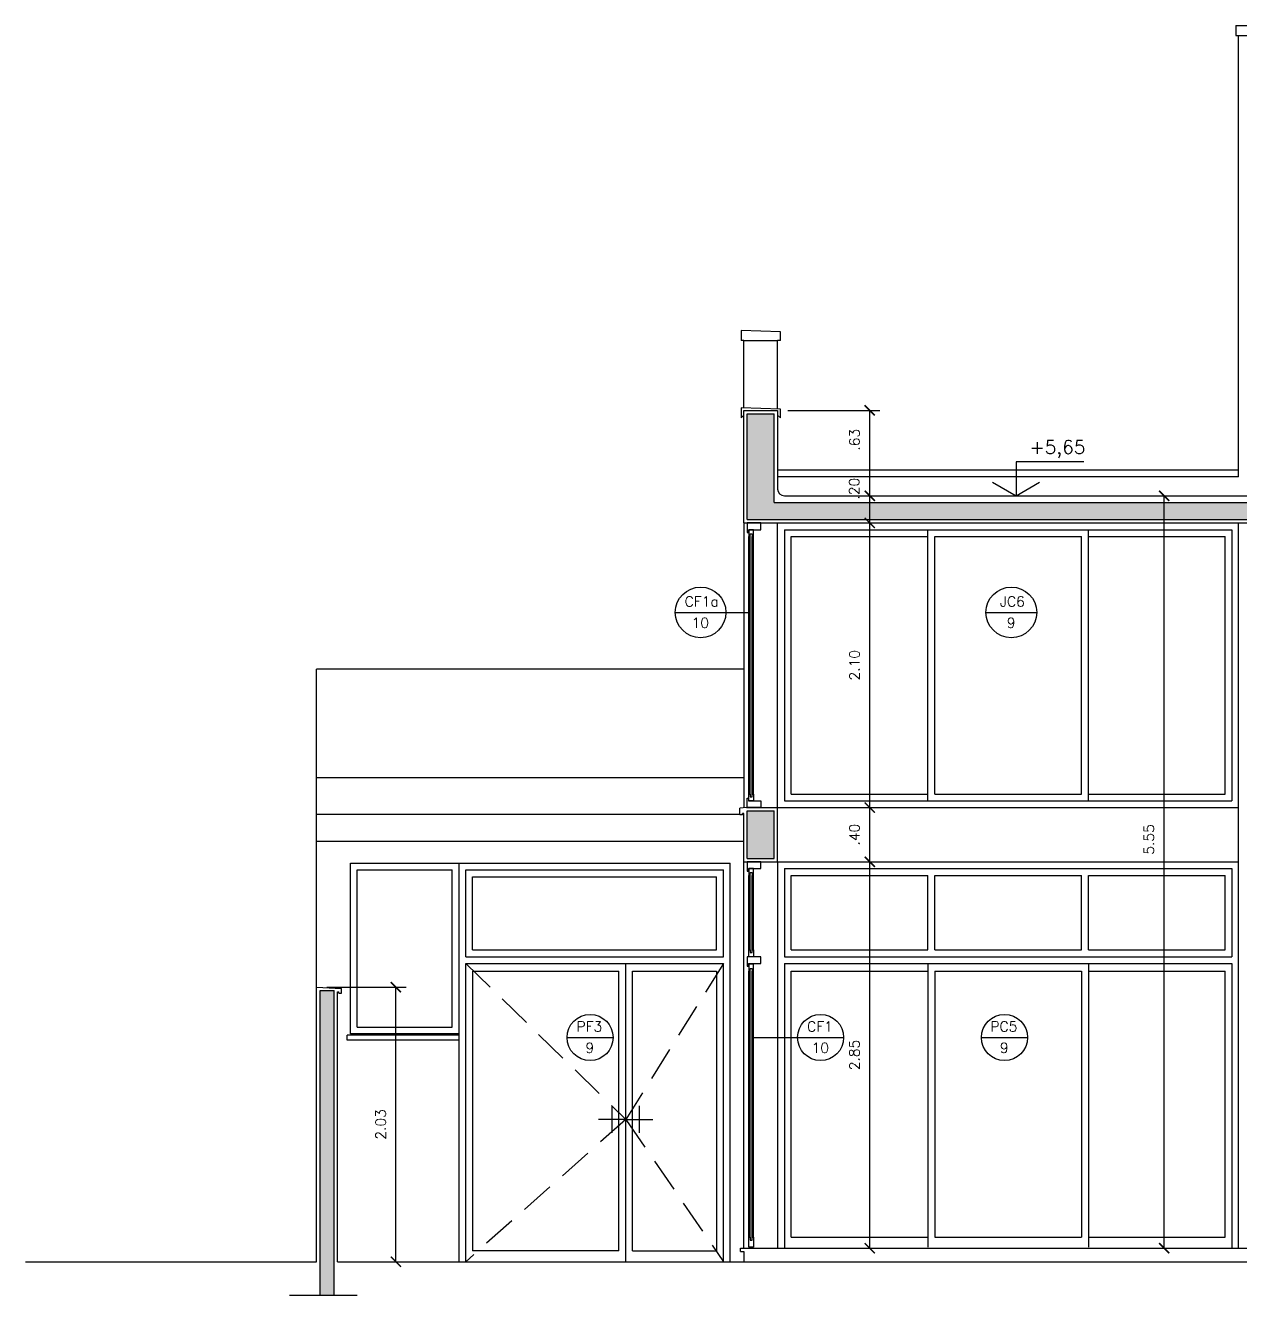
# Model space of a CAD drawing. Header units: millimetres. Extents: x 361 to 486, y 146 to 158.
# Drawn here: x 421.4 to 430.37, y 147.82 to 157.19 of the extents above; entities that cross this region are included whole.
import ezdxf

# ---------------------------------------------------------------- set-up
doc = ezdxf.new("R2010")
doc.units = ezdxf.units.MM
doc.linetypes.add('HIDDEN', pattern=[0.375, 0.25, -0.125])
for name, color, linetype in [('ALV', 5, 'Continuous'), ('CAIX', 2, 'Continuous'), ('CAIXN', 7, 'Continuous'), ('COTAS', 1, 'Continuous'), ('LPROJ', 7, 'HIDDEN'), ('LVISTA01', 8, 'Continuous'), ('LVISTA02', 1, 'Continuous'), ('NOTAS', 2, 'Continuous'), ('REVEST', 2, 'Continuous'), ('SOLID', 8, 'Continuous')]:
    doc.layers.add(name, color=color, linetype=linetype)
doc.styles.add('60-50', font='romans.shx', dxfattribs={"height": 0.075})
doc.styles.add('80-50', font='romans.shx', dxfattribs={"height": 0.1})
doc.dimstyles.new('50', dxfattribs={"dimtxt": 0.1, "dimasz": 2.5, "dimexe": 1.25, "dimexo": 0.625, "dimgap": 0.075, "dimtad": 1, "dimzin": 0, "dimdsep": 46, "dimtxsty": '60-50', "dimcen": 2.5, "dimclrt": 3, "dimadec": 0, "dimazin": 0, "dimtfac": 1, "dimtmove": 0, "dimatfit": 3, "dimfxl": 1, "dimarcsym": 0})

# ---------------------------------------------------------------- blocks, each defined once
blk = doc.blocks.new('_ARCHTICK')
at = {"color": 0, "linetype": 'ByBlock', "const_width": 0.15}
blk.add_lwpolyline([(-0.5, -0.5), (0.5, 0.5)], dxfattribs=at)
blk = doc.blocks.new('*D40')
at = {"color": 0, "linetype": 'ByBlock'}
blk.add_line((427.6318, 148.1733), (427.6318, 151.0233), dxfattribs=at)
at = {"layer": 'DEFPOINTS', "color": 0, "linetype": 'ByBlock'}
for p in [(427.6318, 151.0233), (427.6318, 151.0233), (427.6318, 148.1733)]:
    blk.add_point(p, dxfattribs=at)
at = {"color": 0, "linetype": 'ByBlock', "xscale": 0.075, "yscale": 0.075, "zscale": 0.075}
for p, rotation in [((427.6318, 151.0233), 90), ((427.6318, 148.1733), 270)]:
    blk.add_blockref('_ARCHTICK', p, dxfattribs=dict(at, rotation=rotation))
at = {"color": 3, "linetype": 'ByBlock', "insert": (427.5193, 149.5983), "char_height": 0.075, "attachment_point": 5, "rotation": 90, "style": '60-50'}
blk.add_mtext('2.85', dxfattribs=at)
blk = doc.blocks.new('*D41')
at = {"color": 0, "linetype": 'ByBlock'}
blk.add_line((427.6318, 151.0233), (427.6318, 151.4233), dxfattribs=at)
at = {"layer": 'DEFPOINTS', "color": 0, "linetype": 'ByBlock'}
for p in [(427.6318, 151.4233), (427.6318, 151.4233), (427.6318, 151.0233)]:
    blk.add_point(p, dxfattribs=at)
at = {"color": 0, "linetype": 'ByBlock', "xscale": 0.075, "yscale": 0.075, "zscale": 0.075}
for p, rotation in [((427.6318, 151.4233), 90), ((427.6318, 151.0233), 270)]:
    blk.add_blockref('_ARCHTICK', p, dxfattribs=dict(at, rotation=rotation))
at = {"color": 3, "linetype": 'ByBlock', "insert": (427.5193, 151.2233), "char_height": 0.075, "attachment_point": 5, "rotation": 90, "style": '60-50'}
blk.add_mtext('.40', dxfattribs=at)
blk = doc.blocks.new('*D42')
at = {"color": 0, "linetype": 'ByBlock'}
blk.add_line((427.6318, 151.4233), (427.6318, 153.5233), dxfattribs=at)
at = {"layer": 'DEFPOINTS', "color": 0, "linetype": 'ByBlock'}
for p in [(427.6318, 153.5233), (427.6318, 153.5233), (427.6318, 151.4233)]:
    blk.add_point(p, dxfattribs=at)
at = {"color": 0, "linetype": 'ByBlock', "xscale": 0.075, "yscale": 0.075, "zscale": 0.075}
for p, rotation in [((427.6318, 153.5233), 90), ((427.6318, 151.4233), 270)]:
    blk.add_blockref('_ARCHTICK', p, dxfattribs=dict(at, rotation=rotation))
at = {"color": 3, "linetype": 'ByBlock', "insert": (427.5193, 152.4733), "char_height": 0.075, "attachment_point": 5, "rotation": 90, "style": '60-50'}
blk.add_mtext('2.10', dxfattribs=at)
blk = doc.blocks.new('*D43')
at = {"color": 0, "linetype": 'ByBlock'}
blk.add_line((427.6318, 153.5233), (427.6318, 153.7233), dxfattribs=at)
at = {"layer": 'DEFPOINTS', "color": 0, "linetype": 'ByBlock'}
for p in [(427.6318, 153.7233), (427.6318, 153.7233), (427.6318, 153.5233)]:
    blk.add_point(p, dxfattribs=at)
at = {"color": 0, "linetype": 'ByBlock', "xscale": 0.075, "yscale": 0.075, "zscale": 0.075}
for p, rotation in [((427.6318, 153.7233), 90), ((427.6318, 153.5233), 270)]:
    blk.add_blockref('_ARCHTICK', p, dxfattribs=dict(at, rotation=rotation))
at = {"color": 3, "linetype": 'ByBlock', "insert": (427.5172, 153.7754), "char_height": 0.075, "attachment_point": 5, "rotation": 90, "style": '60-50'}
blk.add_mtext('.20', dxfattribs=at)
blk = doc.blocks.new('*D44')
at = {"color": 0, "linetype": 'ByBlock'}
for p, q in [((427.0276, 154.3533), (427.7068, 154.3533)), ((427.6318, 153.7233), (427.6318, 154.3533))]:
    blk.add_line(p, q, dxfattribs=at)
at = {"layer": 'DEFPOINTS', "color": 0, "linetype": 'ByBlock'}
for p in [(426.9526, 154.3533), (427.6318, 154.3533), (427.6318, 153.7233)]:
    blk.add_point(p, dxfattribs=at)
at = {"color": 0, "linetype": 'ByBlock', "xscale": 0.075, "yscale": 0.075, "zscale": 0.075}
for p, rotation in [((427.6318, 154.3533), 90), ((427.6318, 153.7233), 270)]:
    blk.add_blockref('_ARCHTICK', p, dxfattribs=dict(at, rotation=rotation))
at = {"color": 3, "linetype": 'ByBlock', "insert": (427.5193, 154.1368), "char_height": 0.075, "attachment_point": 5, "rotation": 90, "style": '60-50'}
blk.add_mtext('.63', dxfattribs=at)
blk = doc.blocks.new('*D45')
at = {"color": 0, "linetype": 'ByBlock'}
for p, q in [((423.6276, 150.0983), (424.212, 150.0983)), ((424.137, 148.0733), (424.137, 150.0983)), ((423.7813, 148.0733), (424.212, 148.0733))]:
    blk.add_line(p, q, dxfattribs=at)
at = {"layer": 'DEFPOINTS', "color": 0, "linetype": 'ByBlock'}
for p in [(423.5526, 150.0983), (424.137, 150.0983), (423.7063, 148.0733)]:
    blk.add_point(p, dxfattribs=at)
at = {"color": 0, "linetype": 'ByBlock', "xscale": 0.075, "yscale": 0.075, "zscale": 0.075}
for p, rotation in [((424.137, 150.0983), 90), ((424.137, 148.0733), 270)]:
    blk.add_blockref('_ARCHTICK', p, dxfattribs=dict(at, rotation=rotation))
at = {"color": 3, "linetype": 'ByBlock', "insert": (424.0245, 149.0858), "char_height": 0.075, "attachment_point": 5, "rotation": 90, "style": '60-50'}
blk.add_mtext('2.03', dxfattribs=at)
blk = doc.blocks.new('*D46')
at = {"color": 0, "linetype": 'ByBlock'}
blk.add_line((429.8032, 148.1733), (429.8032, 153.7233), dxfattribs=at)
at = {"layer": 'DEFPOINTS', "color": 0, "linetype": 'ByBlock'}
for p in [(429.8032, 153.7233), (429.8032, 153.7233), (429.8032, 148.1733)]:
    blk.add_point(p, dxfattribs=at)
at = {"color": 0, "linetype": 'ByBlock', "xscale": 0.075, "yscale": 0.075, "zscale": 0.075}
for p, rotation in [((429.8032, 153.7233), 90), ((429.8032, 148.1733), 270)]:
    blk.add_blockref('_ARCHTICK', p, dxfattribs=dict(at, rotation=rotation))
at = {"color": 3, "linetype": 'ByBlock', "insert": (429.6907, 151.188), "char_height": 0.075, "attachment_point": 5, "rotation": 90, "style": '60-50'}
blk.add_mtext('5.55', dxfattribs=at)

msp = doc.modelspace()

# ---------------------------------------------------------------- hatches: boundary and pattern name
at = {"layer": 'SOLID'}
h = msp.add_hatch(color=256, dxfattribs=at)
h.paths.add_polyline_path([(433.2776, 154.3983), (433.2776, 151.3233), (431.6276, 151.3233), (431.6276, 152.2233), (432.2276, 152.2233), (432.2276, 152.2533), (431.5276, 152.2533), (431.5276, 151.0383), (431.6276, 151.0383), (431.6276, 151.1983), (433.2776, 151.1983), (433.2776, 151.0383), (433.3776, 151.0383), (433.3776, 151.1983), (437.2776, 151.1983), (437.2776, 151.0383), (437.3776, 151.0383), (437.3776, 151.1983), (438.8776, 151.1983), (438.8776, 151.3233), (433.3776, 151.3233), (433.3776, 154.3983), (437.2776, 154.3983), (437.2776, 154.2383), (437.3776, 154.2383), (437.3776, 154.3983), (438.8776, 154.3983), (438.8776, 154.5233), (437.3776, 154.5233), (437.3776, 154.8983), (437.2776, 154.8983), (437.2776, 154.5233), (431.6276, 154.5233), (431.6276, 154.8983), (431.5276, 154.8983), (431.5276, 154.2483), (431.6276, 154.2483), (431.6276, 154.3983)])
h.paths.add_polyline_path([(426.9276, 153.6733), (426.9276, 154.3283), (426.7276, 154.3283), (426.7276, 153.5483), (431.6276, 153.5483), (431.6276, 153.8883), (431.5276, 153.8883), (431.5276, 153.6733)])
h.paths.add_polyline_path([(426.9276, 151.3983), (426.7276, 151.3983), (426.7276, 151.0483), (426.9276, 151.0483)])
h = msp.add_hatch(color=256, dxfattribs=at)
h.paths.add_polyline_path([(423.6813, 150.0733), (423.5776, 150.0733), (423.5776, 147.8233), (423.6813, 147.8233)])
h.paths.add_polyline_path([(443.5276, 150.0733), (443.4239, 150.0733), (443.4239, 147.8233), (443.5276, 147.8233)])

# ---------------------------------------------------------------- linework, layer by layer
at = {"layer": 'ALV'}
for p, q in [((426.7276, 153.5483), (426.7276, 154.3283)), ((426.7276, 154.3283), (426.9276, 154.3283)), ((426.9276, 153.6733), (426.9276, 154.3283)), ((426.9276, 153.6733), (431.5276, 153.6733)), ((426.7276, 153.5483), (431.6276, 153.5483)), ((426.7276, 151.0483), (426.7276, 151.3983)), ((426.7276, 151.3983), (426.9276, 151.3983)), ((426.9276, 151.0483), (426.9276, 151.3983)), ((426.7276, 151.0483), (426.9276, 151.0483)), ((423.5776, 150.0733), (423.6813, 150.0733)), ((423.5776, 147.8233), (423.5776, 150.0733)), ((423.6813, 147.8233), (423.6813, 150.0733))]:
    msp.add_line(p, q, dxfattribs=at)
at = {"layer": 'CAIX', "color": 1}
for p, q in [((426.7401, 151.5233), (426.7401, 153.4233)), ((426.7751, 151.5233), (426.7751, 153.4233)), ((426.7401, 150.3733), (426.7401, 150.9233)), ((426.7751, 150.3733), (426.7751, 150.9233)), ((426.7401, 148.2533), (426.7401, 150.2174)), ((426.7751, 148.2533), (426.7751, 150.2174))]:
    msp.add_line(p, q, dxfattribs=at)
at = {"layer": 'CAIX'}
for p, q in [((426.7501, 151.5233), (426.7501, 153.4233)), ((426.7651, 151.5233), (426.7651, 153.4233)), ((426.7501, 150.3733), (426.7501, 150.9233)), ((426.7651, 150.3733), (426.7651, 150.9233)), ((426.7501, 148.2533), (426.7501, 150.2174)), ((426.7651, 148.2533), (426.7651, 150.2174))]:
    msp.add_line(p, q, dxfattribs=at)
msp.add_lwpolyline([(426.9526, 154.3183), (426.9726, 154.2983), (426.9726, 154.3633), (426.6826, 154.3733), (426.6826, 154.2983), (426.7026, 154.3183)], dxfattribs=at)
for points in [[(426.7276, 153.5233), (426.7276, 153.4533), (426.7376, 153.4533), (426.7376, 153.4733), (426.8276, 153.4733), (426.8276, 153.5233)], [(426.7401, 153.4733), (426.7401, 153.4233), (426.7501, 153.4233), (426.7501, 153.4433), (426.7651, 153.4433), (426.7651, 153.4233), (426.7751, 153.4233), (426.7751, 153.4733)], [(426.7401, 151.4733), (426.7401, 151.5233), (426.7501, 151.5233), (426.7501, 151.5033), (426.7651, 151.5033), (426.7651, 151.5233), (426.7751, 151.5233), (426.7751, 151.4733)], [(426.7276, 151.4233), (426.7276, 151.4933), (426.7376, 151.4933), (426.7376, 151.4733), (426.8276, 151.4733), (426.8276, 151.4233)], [(426.7276, 151.0233), (426.7276, 150.9533), (426.7376, 150.9533), (426.7376, 150.9733), (426.8276, 150.9733), (426.8276, 151.0233)], [(426.7401, 150.9733), (426.7401, 150.9233), (426.7501, 150.9233), (426.7501, 150.9433), (426.7651, 150.9433), (426.7651, 150.9233), (426.7751, 150.9233), (426.7751, 150.9733)], [(426.7276, 150.3233), (426.7276, 150.2533), (426.7376, 150.2533), (426.7376, 150.2733), (426.8276, 150.2733), (426.8276, 150.3233)], [(426.7401, 150.3233), (426.7401, 150.3733), (426.7501, 150.3733), (426.7501, 150.3533), (426.7651, 150.3533), (426.7651, 150.3733), (426.7751, 150.3733), (426.7751, 150.3233)], [(426.7401, 150.2674), (426.7401, 150.2174), (426.7501, 150.2174), (426.7501, 150.2374), (426.7651, 150.2374), (426.7651, 150.2174), (426.7751, 150.2174), (426.7751, 150.2674)], [(426.7401, 148.1802), (426.7401, 148.2533), (426.7501, 148.2533), (426.7501, 148.2333), (426.7651, 148.2333), (426.7651, 148.2533), (426.7751, 148.2533), (426.7751, 148.1802)]]:
    msp.add_lwpolyline(points, close=True, dxfattribs=at)
at = {"layer": 'CAIXN', "color": 8, "ltscale": 0.5}
for p, q in [((426.1974, 152.8631), (426.7501, 152.8631)), ((428.4891, 152.8631), (428.8631, 152.8631)), ((425.3992, 149.7275), (425.7392, 149.7275)), ((426.7651, 149.7275), (427.4394, 149.7275)), ((428.4559, 149.7275), (428.7959, 149.7275))]:
    msp.add_line(p, q, dxfattribs=at)
for centre, radius in [((426.3844, 152.8631), 0.187), ((428.6761, 152.8631), 0.187), ((425.5692, 149.7275), 0.17), ((427.2694, 149.7275), 0.17), ((428.6259, 149.7275), 0.17)]:
    msp.add_circle(centre, radius, dxfattribs=at)
at = {"layer": 'LPROJ'}
for p, q in [((424.6526, 150.2733), (425.8326, 149.1233)), ((426.5526, 150.2733), (425.8326, 149.1233)), ((425.8326, 149.1233), (424.6526, 148.0733)), ((425.8326, 149.1233), (426.5526, 148.0733))]:
    msp.add_line(p, q, dxfattribs=at)
at = {"layer": 'LVISTA01'}
for p, q in [((423.5526, 150.0983), (423.5526, 152.4433)), ((426.7026, 152.4433), (423.5526, 152.4433)), ((426.7026, 151.6433), (423.5526, 151.6433)), ((426.6726, 151.3733), (423.5526, 151.3733)), ((426.7026, 151.1733), (423.5526, 151.1733)), ((423.8026, 149.7533), (423.8026, 151.0133)), ((423.8026, 151.0133), (424.6026, 151.0133)), ((423.8526, 150.9633), (424.5526, 150.9633)), ((423.8526, 149.8033), (423.8526, 150.9633)), ((424.5526, 149.8033), (424.5526, 150.9633)), ((424.6026, 149.7533), (424.6026, 151.0133)), ((424.6026, 148.0733), (424.6026, 151.0133)), ((424.6026, 151.0133), (426.6026, 151.0133)), ((424.6526, 150.9633), (426.5526, 150.9633)), ((424.6526, 150.3233), (424.6526, 150.9633)), ((426.5526, 150.3233), (426.5526, 150.9633)), ((426.6026, 148.0733), (426.6026, 151.0133)), ((424.7026, 150.3733), (424.7026, 150.9133)), ((424.7026, 150.9133), (426.5026, 150.9133)), ((426.5026, 150.3733), (426.5026, 150.9133)), ((424.6526, 150.3233), (426.5526, 150.3233)), ((424.7026, 150.3733), (426.5026, 150.3733)), ((424.6526, 148.0733), (424.6526, 150.2733)), ((424.6526, 150.2733), (426.5526, 150.2733)), ((424.7026, 150.2174), (425.7812, 150.2174)), ((424.7026, 150.2174), (424.7026, 148.1533)), ((425.7812, 148.1533), (425.7812, 150.2174)), ((425.8326, 148.0733), (425.8326, 150.2733)), ((425.8826, 148.1533), (425.8826, 150.2174)), ((425.8826, 150.2174), (426.5026, 150.2174)), ((426.5026, 150.2174), (426.5026, 148.1533)), ((426.5526, 148.0733), (426.5526, 150.2733)), ((424.6026, 149.7433), (423.7776, 149.7433)), ((423.7776, 149.7083), (423.7776, 149.7433)), ((424.6026, 149.7533), (423.8026, 149.7533)), ((423.8526, 149.8033), (424.5526, 149.8033)), ((424.6026, 149.7083), (423.7776, 149.7083)), ((425.7812, 148.1533), (424.7026, 148.1533)), ((425.8826, 148.1533), (426.5026, 148.1533))]:
    msp.add_line(p, q, dxfattribs=at)
at = {"layer": 'LVISTA02'}
for p, q in [((430.3326, 157.1933), (431.7826, 157.1933)), ((430.3326, 157.1933), (430.3326, 157.1183)), ((430.3326, 157.1183), (431.7826, 157.1183)), ((430.3526, 153.8633), (430.3526, 157.1183)), ((426.7026, 154.8683), (426.9526, 154.8683)), ((430.3526, 153.9133), (426.9526, 153.9133)), ((430.3526, 153.8633), (426.9526, 153.8633)), ((426.7026, 153.5233), (426.7026, 151.4233)), ((426.9526, 151.4233), (426.9526, 153.5233)), ((430.3526, 148.1733), (430.3526, 153.5233)), ((427.0026, 153.4733), (430.3026, 153.4733)), ((427.0026, 153.4733), (427.0026, 151.4733)), ((427.0526, 153.4233), (428.0609, 153.4233)), ((427.0526, 151.5233), (427.0526, 153.4233)), ((428.0609, 151.4733), (428.0609, 153.4733)), ((428.1109, 151.5233), (428.1109, 153.4233)), ((428.1109, 153.4233), (429.1943, 153.4233)), ((429.1943, 151.5233), (429.1943, 153.4233)), ((429.2443, 151.4733), (429.2443, 153.4733)), ((429.2443, 153.4233), (430.2526, 153.4233)), ((430.2526, 151.5233), (430.2526, 153.4233)), ((430.3026, 153.4733), (430.3026, 151.4733)), ((427.0526, 151.5233), (428.0609, 151.5233)), ((428.1109, 151.5233), (429.1943, 151.5233)), ((429.2443, 151.5233), (430.2526, 151.5233)), ((426.9526, 151.4233), (430.3526, 151.4233)), ((427.0026, 151.4733), (430.3026, 151.4733)), ((426.7026, 148.1733), (426.7026, 151.0233)), ((426.9526, 151.0233), (426.9526, 148.1733)), ((426.9526, 151.0233), (430.3526, 151.0233)), ((427.0026, 150.9733), (427.0026, 150.3233)), ((427.0026, 150.9733), (430.3026, 150.9733)), ((430.3026, 150.9733), (430.3026, 150.3233)), ((427.0526, 150.3733), (427.0526, 150.9233)), ((427.0526, 150.9233), (428.0609, 150.9233)), ((428.0609, 150.3733), (428.0609, 150.9233)), ((428.1109, 150.3733), (428.1109, 150.9233)), ((428.1109, 150.9233), (429.1943, 150.9233)), ((429.1943, 150.3733), (429.1943, 150.9233)), ((429.2443, 150.3733), (429.2443, 150.9233)), ((429.2443, 150.9233), (430.2526, 150.9233)), ((430.2526, 150.3733), (430.2526, 150.9233)), ((427.0026, 150.3233), (430.3026, 150.3233)), ((427.0526, 150.3733), (428.0609, 150.3733)), ((428.1109, 150.3733), (429.1943, 150.3733)), ((429.2443, 150.3733), (430.2526, 150.3733)), ((427.0026, 150.2733), (430.3026, 150.2733)), ((427.0026, 150.2733), (427.0026, 148.1733)), ((427.0526, 150.2174), (428.0609, 150.2174)), ((427.0526, 148.2533), (427.0526, 150.2174)), ((428.0609, 150.2733), (428.0609, 148.1808)), ((428.1109, 150.2174), (428.1109, 148.2533)), ((428.1109, 150.2174), (429.1943, 150.2174)), ((429.1943, 150.2174), (429.1943, 148.2533)), ((429.2443, 150.2733), (429.2443, 148.1808)), ((429.2443, 150.2174), (430.2526, 150.2174)), ((430.2526, 148.2533), (430.2526, 150.2174)), ((430.3026, 150.2733), (430.3026, 148.1733)), ((427.0526, 148.2533), (428.0609, 148.2533)), ((428.1109, 148.2533), (429.1943, 148.2533)), ((429.2443, 148.2533), (430.2526, 148.2533)), ((426.7026, 148.0733), (438.9026, 148.0733))]:
    msp.add_line(p, q, dxfattribs=at)
at = {"layer": 'NOTAS'}
for p, q in [((425.7326, 149.0233), (425.7326, 149.2233)), ((425.9326, 149.0233), (425.9326, 149.2233)), ((425.8326, 149.1233), (425.6326, 149.1233)), ((425.8326, 149.1233), (426.0326, 149.1233)), ((423.8524, 147.8233), (423.3517, 147.8233))]:
    msp.add_line(p, q, dxfattribs=at)
msp.add_lwpolyline([(429.2107, 153.9733), (428.7107, 153.9733), (428.7107, 153.7233)], dxfattribs=at)
at = {"layer": 'NOTAS', "color": 3}
msp.add_lwpolyline([(428.5375, 153.8233), (428.7107, 153.7233), (428.8839, 153.8233)], dxfattribs=at)
at = {"layer": 'REVEST'}
for p, q in [((426.6826, 154.9433), (426.6826, 154.8683)), ((426.9726, 154.9333), (426.6826, 154.9433)), ((426.9726, 154.8683), (426.9726, 154.9333)), ((426.7026, 154.8683), (426.6826, 154.8683)), ((426.7026, 154.3733), (426.7026, 154.8683)), ((426.9526, 154.364), (426.9526, 154.8683)), ((426.9726, 154.8683), (426.9526, 154.8683)), ((426.7026, 153.5233), (426.7026, 154.3533)), ((426.7026, 154.3533), (426.9526, 154.3533)), ((426.9526, 154.3533), (426.9526, 153.7733)), ((427.0026, 153.7233), (431.4526, 153.7233)), ((426.7026, 153.5233), (431.6526, 153.5233)), ((426.7226, 151.4233), (426.6726, 151.4188)), ((426.7226, 151.4233), (426.9526, 151.4233)), ((426.9526, 151.0233), (426.9526, 151.4233)), ((426.6726, 151.3688), (426.6726, 151.4188)), ((426.6926, 151.3688), (426.6726, 151.3688)), ((426.6926, 151.3688), (426.6926, 151.3788)), ((426.7026, 151.3788), (426.6926, 151.3788)), ((426.7026, 151.0233), (426.7026, 151.3788)), ((426.7026, 151.3688), (426.7026, 151.3788)), ((426.7026, 151.0233), (426.9526, 151.0233)), ((423.5526, 148.0733), (423.5526, 150.0983)), ((423.5526, 150.0983), (423.7363, 150.0883)), ((423.7063, 148.0733), (423.7063, 150.0633)), ((423.7063, 150.0633), (423.7163, 150.0633)), ((423.7163, 150.0533), (423.7163, 150.0633)), ((423.7163, 150.0533), (423.7363, 150.0533)), ((423.7363, 150.0533), (423.7363, 150.0883)), ((426.6776, 148.1733), (438.9276, 148.1733)), ((426.6776, 148.1483), (426.6776, 148.1733)), ((426.6776, 148.1483), (426.7026, 148.1483)), ((426.7026, 148.1483), (426.7026, 148.0733)), ((421.4047, 148.0733), (423.5526, 148.0733)), ((423.7063, 148.0733), (426.7026, 148.0733))]:
    msp.add_line(p, q, dxfattribs=at)
msp.add_arc((427.0026, 153.7733), 0.05, 180, 270, dxfattribs=at)

# ---------------------------------------------------------------- texts
at = {"layer": 'CAIXN', "color": 2, "ltscale": 0.5, "char_height": 0.075, "attachment_point": 5, "style": '60-50'}
for s, insert in [('CF1a', (426.3924, 152.944)), ('JC6', (428.684, 152.944)), ('10', (426.3826, 152.7863)), ('9', (428.6743, 152.7863)), ('PF3', (425.5646, 149.8084)), ('CF1', (427.2648, 149.8084)), ('PC5', (428.6213, 149.8084)), ('9', (425.5674, 149.6507)), ('10', (427.2676, 149.6507)), ('9', (428.6241, 149.6507))]:
    msp.add_mtext(s, dxfattribs=dict(at, insert=insert))
at = {"layer": 'NOTAS', "color": 3, "style": '80-50'}
msp.add_text('+5,65', height=0.1, dxfattribs=at).set_placement((428.8109, 154.0324))

# ---------------------------------------------------------------- dimensions: what is measured, and where the dimension line sits
at = {"layer": 'COTAS'}
for base, p1, p2, override, picture, middle in [((427.6318, 154.3533), (427.6318, 153.7233), (426.9526, 154.3533), {"dimasz": 0.075, "dimexe": 0.075, "dimexo": 0.075, "dimzin": 4, "dimblk1": 'ARCHTICK', "dimblk2": 'ARCHTICK', "dimsah": 1, "dimse1": 1, "dimtofl": 0, "dimtmove": 2}, '*D44', (427.5193, 154.1368)), ((427.6318, 153.7233), (427.6318, 153.5233), (427.6318, 153.7233), {"dimasz": 0.075, "dimexe": 0.075, "dimexo": 0.075, "dimzin": 4, "dimblk1": 'ARCHTICK', "dimblk2": 'ARCHTICK', "dimsah": 1, "dimse1": 1, "dimtofl": 0, "dimtmove": 2}, '*D43', (427.5172, 153.7754)), ((429.8032, 153.7233), (429.8032, 148.1733), (429.8032, 153.7233), {"dimasz": 0.075, "dimexe": 0.075, "dimexo": 0.075, "dimzin": 4, "dimblk1": 'ARCHTICK', "dimblk2": 'ARCHTICK', "dimsah": 1, "dimtofl": 0, "dimtmove": 2}, '*D46', (429.6907, 151.188))]:
    dim = msp.add_linear_dim(base=base, p1=p1, p2=p2, angle=90, dimstyle='50', override=override, dxfattribs=at)
    dim.commit()
    dim.dimension.update_dxf_attribs({"geometry": picture, "text_midpoint": middle, "dimtype": 160})
for base, p1, p2, override, picture, middle in [((427.6318, 153.5233), (427.6318, 151.4233), (427.6318, 153.5233), {"dimasz": 0.075, "dimexe": 0.075, "dimexo": 0.075, "dimzin": 4, "dimblk1": 'ARCHTICK', "dimblk2": 'ARCHTICK', "dimsah": 1, "dimse1": 1, "dimtofl": 0, "dimtmove": 2}, '*D42', (427.5193, 152.4733)), ((427.6318, 151.4233), (427.6318, 151.0233), (427.6318, 151.4233), {"dimasz": 0.075, "dimexe": 0.075, "dimexo": 0.075, "dimzin": 4, "dimblk1": 'ARCHTICK', "dimblk2": 'ARCHTICK', "dimsah": 1, "dimse1": 1, "dimtofl": 0, "dimtmove": 2}, '*D41', (427.5193, 151.2233)), ((427.6318, 151.0233), (427.6318, 148.1733), (427.6318, 151.0233), {"dimasz": 0.075, "dimexe": 0.075, "dimexo": 0.075, "dimzin": 4, "dimblk1": 'ARCHTICK', "dimblk2": 'ARCHTICK', "dimsah": 1, "dimtofl": 0, "dimtmove": 2}, '*D40', (427.5193, 149.5983)), ((424.1369686486, 150.098293993), (423.7063187901, 148.073293993), (423.5525890865, 150.098293993), {"dimasz": 0.075, "dimexe": 0.075, "dimexo": 0.075, "dimzin": 4, "dimblk1": 'ARCHTICK', "dimblk2": 'ARCHTICK', "dimsah": 1, "dimtofl": 0, "dimtmove": 2}, '*D45', (424.0244686486, 149.085793993))]:
    dim = msp.add_linear_dim(base=base, p1=p1, p2=p2, angle=90, dimstyle='50', override=override, dxfattribs=at)
    dim.commit()
    dim.dimension.update_dxf_attribs({"geometry": picture, "text_midpoint": middle})

doc.saveas('drawing.dxf')
